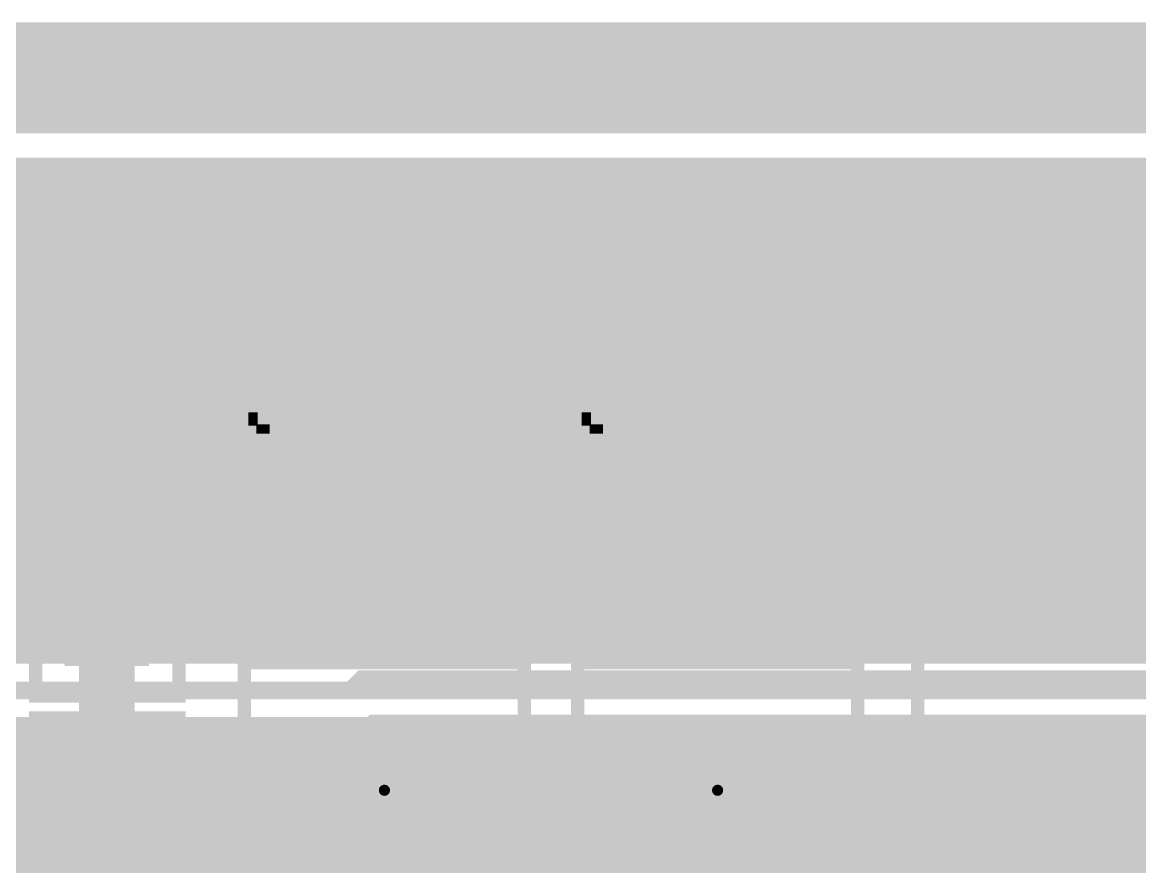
# Model space of a CAD drawing. Extents: x -1 to 119, y -42 to 51.
# Drawn here: x 63.8 to 76.58, y 41.04 to 50.7 of the extents above; entities that cross this region are included whole.
import ezdxf

# ---------------------------------------------------------------- set-up
doc = ezdxf.new("R2010")
doc.units = 0
doc.header["$MEASUREMENT"] = 0
doc.layers.get('0').update_dxf_attribs({"linetype": 'CONTINUOUS'})
for name, color, linetype in [('22-304-0_BOT', 7, 'CONTINUOUS'), ('22-304-0_DRD', 7, 'CONTINUOUS'), ('22-304-0_GND', 6, 'CONTINUOUS'), ('22-304-0_IN1', 4, 'CONTINUOUS'), ('22-304-0_SMT', 5, 'CONTINUOUS'), ('22-304-0_SPT', 10, 'CONTINUOUS'), ('22-304-0_SST', 14, 'CONTINUOUS'), ('22-304-0_TOP', 9, 'CONTINUOUS'), ('THRUHOLE_TAP', 11, 'CONTINUOUS')]:
    doc.layers.add(name, color=color, linetype=linetype)

# ---------------------------------------------------------------- blocks, each defined once
blk = doc.blocks.new('ROUND_60')
at = {"const_width": 0.35052}
blk.add_lwpolyline([(-0.17526, 0, 1), (0.17526, 0, 1)], format="xyb", close=True, dxfattribs=at)
blk = doc.blocks.new('ROUND_64')
at = {"const_width": 0.35052}
blk.add_lwpolyline([(-0.17526, 0, 1), (0.17526, 0, 1)], format="xyb", close=True, dxfattribs=at)
blk = doc.blocks.new('ROUND_81')
at = {"const_width": 0.0635}
blk.add_lwpolyline([(-0.03175, 0, 1), (0.03175, 0, 1)], format="xyb", close=True, dxfattribs=at)
blk = doc.blocks.new('RECTANGLE_2')
blk.add_solid([(0.4826, 0.4064), (0.4826, -0.4064), (-0.4826, 0.4064), (-0.4826, -0.4064)])
blk = doc.blocks.new('RECTANGLE_7')
blk.add_solid([(1.12522, 1.14935), (1.12522, -1.14935), (-1.12522, 1.14935), (-1.12522, -1.14935)])
blk = doc.blocks.new('RECTANGLE_43')
blk.add_solid([(2.0066, 0.8636), (2.0066, -0.8636), (-2.0066, 0.8636), (-2.0066, -0.8636)])
blk = doc.blocks.new('ROUND_87')
at = {"const_width": 0.10033}
blk.add_lwpolyline([(-0.050164, 0, 1), (0.050164, 0, 1)], format="xyb", close=True, dxfattribs=at)

msp = doc.modelspace()

# ---------------------------------------------------------------- linework, layer by layer
at = {"layer": '22-304-0_BOT'}
for points, const_width in [([(17.87398, 46.71822), (17.87398, 47.59198), (19.05, 48.768), (28.448, 48.768), (33.02, 44.196), (41.402, 44.196), (42.164, 44.958), (47.879, 44.958), (48.641, 44.196), (58.42, 44.196), (59.182, 44.958), (87.884, 44.958), (89.154, 46.228), (99.822, 46.228), (103.886, 42.164), (103.886, 39.243), (106.045, 37.084), (106.045, 34.544), (106.934, 33.655), (107.061, 33.528), (110.109, 33.528), (110.6805, 34.0995), (112.395, 34.0995)], 0.635), ([(116.967, 49.022), (29.1084, 49.022)], 0.254), ([(63.881, 49.022), (63.881, 45.6057)], 0.254), ([(64.1096, 49.022), (64.1096, 45.6057)], 0.254), ([(64.3382, 49.022), (64.3382, 45.6057)], 0.254), ([(64.5668, 49.022), (64.5668, 45.6057)], 0.254), ([(64.7954, 49.022), (64.7954, 45.6057)], 0.254), ([(65.024, 49.022), (65.024, 45.6057)], 0.254), ([(65.2526, 49.022), (65.2526, 45.6057)], 0.254), ([(65.4812, 49.022), (65.4812, 45.6057)], 0.254), ([(65.7098, 49.022), (65.7098, 45.6057)], 0.254), ([(65.9384, 49.022), (65.9384, 45.6057)], 0.254), ([(66.167, 49.022), (66.167, 45.6057)], 0.254), ([(66.3956, 49.022), (66.3956, 45.6057)], 0.254), ([(66.6242, 49.022), (66.6242, 45.6057)], 0.254), ([(66.8528, 49.022), (66.8528, 45.6057)], 0.254), ([(67.0814, 49.022), (67.0814, 45.6057)], 0.254), ([(67.31, 49.022), (67.31, 45.6057)], 0.254), ([(67.5386, 49.022), (67.5386, 45.6057)], 0.254), ([(67.7672, 49.022), (67.7672, 45.6057)], 0.254), ([(67.9958, 49.022), (67.9958, 45.6057)], 0.254), ([(68.2244, 49.022), (68.2244, 45.6057)], 0.254), ([(68.453, 49.022), (68.453, 45.6057)], 0.254), ([(68.6816, 49.022), (68.6816, 45.6057)], 0.254), ([(68.9102, 49.022), (68.9102, 45.6057)], 0.254), ([(69.1388, 49.022), (69.1388, 45.6057)], 0.254), ([(69.3674, 49.022), (69.3674, 45.6057)], 0.254), ([(69.596, 49.022), (69.596, 45.6057)], 0.254), ([(69.8246, 49.022), (69.8246, 45.6057)], 0.254), ([(70.0532, 49.022), (70.0532, 45.6057)], 0.254), ([(70.2818, 49.022), (70.2818, 45.6057)], 0.254), ([(70.5104, 49.022), (70.5104, 45.6057)], 0.254), ([(70.739, 49.022), (70.739, 45.6057)], 0.254), ([(70.9676, 49.022), (70.9676, 45.6057)], 0.254), ([(71.1962, 49.022), (71.1962, 45.6057)], 0.254), ([(71.4248, 49.022), (71.4248, 45.6057)], 0.254), ([(71.6534, 49.022), (71.6534, 45.6057)], 0.254), ([(71.882, 49.022), (71.882, 45.6057)], 0.254), ([(72.1106, 49.022), (72.1106, 45.6057)], 0.254), ([(72.3392, 49.022), (72.3392, 45.6057)], 0.254), ([(72.5678, 49.022), (72.5678, 45.6057)], 0.254), ([(72.7964, 49.022), (72.7964, 45.6057)], 0.254), ([(73.025, 49.022), (73.025, 45.6057)], 0.254), ([(73.2536, 49.022), (73.2536, 45.6057)], 0.254), ([(73.4822, 49.022), (73.4822, 45.6057)], 0.254), ([(73.7108, 49.022), (73.7108, 45.6057)], 0.254), ([(73.9394, 49.022), (73.9394, 45.6057)], 0.254), ([(74.168, 49.022), (74.168, 45.6057)], 0.254), ([(74.3966, 49.022), (74.3966, 45.6057)], 0.254), ([(74.6252, 49.022), (74.6252, 45.6057)], 0.254), ([(74.8538, 49.022), (74.8538, 45.6057)], 0.254), ([(75.0824, 49.022), (75.0824, 45.6057)], 0.254), ([(75.311, 49.022), (75.311, 45.6057)], 0.254), ([(75.5396, 49.022), (75.5396, 45.6057)], 0.254), ([(75.7682, 49.022), (75.7682, 45.6057)], 0.254), ([(75.9968, 49.022), (75.9968, 45.6057)], 0.254), ([(76.2254, 49.022), (76.2254, 45.6057)], 0.254), ([(76.454, 49.022), (76.454, 45.6057)], 0.254), ([(76.6826, 49.022), (76.6826, 45.6057)], 0.254), ([(104.3813, 48.7934), (29.337, 48.7934)], 0.254), ([(104.3813, 48.5648), (55.42534, 48.5648)], 0.254), ([(104.3813, 48.3362), (55.70728, 48.3362)], 0.254), ([(104.3813, 48.1076), (55.85968, 48.1076)], 0.254), ([(104.3813, 47.879), (55.9435, 47.879)], 0.254), ([(104.3813, 47.6504), (55.97398, 47.6504)], 0.254), ([(104.3813, 47.4218), (55.95366, 47.4218)], 0.254), ([(104.3813, 47.1932), (55.88254, 47.1932)], 0.254), ([(104.3813, 46.9646), (55.74792, 46.9646)], 0.254), ([(88.75268, 46.736), (55.50662, 46.736)], 0.254), ([(88.51646, 46.5074), (31.623, 46.5074)], 0.254), ([(88.28786, 46.2788), (31.8516, 46.2788)], 0.254), ([(88.05926, 46.0502), (32.0802, 46.0502)], 0.254), ([(87.83066, 45.8216), (32.3088, 45.8216)], 0.254), ([(87.61476, 45.6057), (59.182, 45.6057)], 0.254), ([(15.875, 44.71924), (15.875, 44.196), (17.018, 43.053), (87.249, 43.053), (89.281, 45.085), (97.917, 45.085), (100.965, 42.037), (100.965, 39.116)], 0.2032), ([(87.80526, 44.2214), (59.3598, 44.2214)], 0.254), ([(87.884, 44.3103), (59.4487, 44.3103)], 0.254), ([(63.881, 44.3103), (63.881, 43.4848)], 0.254), ([(64.1096, 44.3103), (64.1096, 43.4848)], 0.254), ([(64.3382, 44.3103), (64.3382, 43.4848)], 0.254), ([(64.5668, 44.3103), (64.5668, 43.4848)], 0.254), ([(64.7954, 44.3103), (64.7954, 43.4848)], 0.254), ([(65.024, 44.3103), (65.024, 43.4848)], 0.254), ([(65.2526, 44.3103), (65.2526, 43.4848)], 0.254), ([(65.4812, 44.3103), (65.4812, 43.4848)], 0.254), ([(65.7098, 44.3103), (65.7098, 43.4848)], 0.254), ([(65.9384, 44.3103), (65.9384, 43.4848)], 0.254), ([(66.167, 44.3103), (66.167, 43.4848)], 0.254), ([(66.3956, 44.3103), (66.3956, 43.4848)], 0.254), ([(66.6242, 44.3103), (66.6242, 43.4848)], 0.254), ([(66.8528, 44.3103), (66.8528, 43.4848)], 0.254), ([(67.0814, 44.3103), (67.0814, 43.4848)], 0.254), ([(67.31, 44.3103), (67.31, 43.4848)], 0.254), ([(67.5386, 44.3103), (67.5386, 43.4848)], 0.254), ([(67.7672, 44.3103), (67.7672, 43.4848)], 0.254), ([(67.9958, 44.3103), (67.9958, 43.4848)], 0.254), ([(68.2244, 44.3103), (68.2244, 43.4848)], 0.254), ([(68.453, 44.3103), (68.453, 43.4848)], 0.254), ([(68.6816, 44.3103), (68.6816, 43.4848)], 0.254), ([(68.9102, 44.3103), (68.9102, 43.4848)], 0.254), ([(69.1388, 44.3103), (69.1388, 43.4848)], 0.254), ([(69.3674, 44.3103), (69.3674, 43.4848)], 0.254), ([(69.596, 44.3103), (69.596, 43.4848)], 0.254), ([(69.8246, 44.3103), (69.8246, 43.4848)], 0.254), ([(70.0532, 44.3103), (70.0532, 43.4848)], 0.254), ([(70.2818, 44.3103), (70.2818, 43.4848)], 0.254), ([(70.5104, 44.3103), (70.5104, 43.4848)], 0.254), ([(70.739, 44.3103), (70.739, 43.4848)], 0.254), ([(70.9676, 44.3103), (70.9676, 43.4848)], 0.254), ([(71.1962, 44.3103), (71.1962, 43.4848)], 0.254), ([(71.4248, 44.3103), (71.4248, 43.4848)], 0.254), ([(71.6534, 44.3103), (71.6534, 43.4848)], 0.254), ([(71.882, 44.3103), (71.882, 43.4848)], 0.254), ([(72.1106, 44.3103), (72.1106, 43.4848)], 0.254), ([(72.3392, 44.3103), (72.3392, 43.4848)], 0.254), ([(72.5678, 44.3103), (72.5678, 43.4848)], 0.254), ([(72.7964, 44.3103), (72.7964, 43.4848)], 0.254), ([(73.025, 44.3103), (73.025, 43.4848)], 0.254), ([(73.2536, 44.3103), (73.2536, 43.4848)], 0.254), ([(73.4822, 44.3103), (73.4822, 43.4848)], 0.254), ([(73.7108, 44.3103), (73.7108, 43.4848)], 0.254), ([(73.9394, 44.3103), (73.9394, 43.4848)], 0.254), ([(74.168, 44.3103), (74.168, 43.4848)], 0.254), ([(74.3966, 44.3103), (74.3966, 43.4848)], 0.254), ([(74.6252, 44.3103), (74.6252, 43.4848)], 0.254), ([(74.8538, 44.3103), (74.8538, 43.4848)], 0.254), ([(75.0824, 44.3103), (75.0824, 43.4848)], 0.254), ([(75.311, 44.3103), (75.311, 43.4848)], 0.254), ([(75.5396, 44.3103), (75.5396, 43.4848)], 0.254), ([(75.7682, 44.3103), (75.7682, 43.4848)], 0.254), ([(75.9968, 44.3103), (75.9968, 43.4848)], 0.254), ([(76.2254, 44.3103), (76.2254, 43.4848)], 0.254), ([(76.454, 44.3103), (76.454, 43.4848)], 0.254), ([(76.6826, 44.3103), (76.6826, 43.4848)], 0.254), ([(87.57666, 43.9928), (59.1312, 43.9928)], 0.254), ([(87.34806, 43.7642), (58.9026, 43.7642)], 0.254), ([(87.11946, 43.5356), (17.145, 43.5356)], 0.254), ([(87.06866, 43.4848), (17.1958, 43.4848)], 0.254), ([(89.7382, 42.6212), (14.1097, 42.6212)], 0.254), ([(87.249, 42.6212), (17.018, 42.6212)], 0.254), ([(63.881, 42.6212), (63.881, 18.4277)], 0.254), ([(64.1096, 42.6212), (64.1096, 18.4277)], 0.254), ([(64.3382, 42.6212), (64.3382, 18.4277)], 0.254), ([(64.5668, 42.6212), (64.5668, 18.4277)], 0.254), ([(64.7954, 42.6212), (64.7954, 18.4277)], 0.254), ([(65.024, 42.6212), (65.024, 18.4277)], 0.254), ([(65.2526, 42.6212), (65.2526, 18.4277)], 0.254), ([(65.4812, 42.6212), (65.4812, 18.4277)], 0.254), ([(65.7098, 42.6212), (65.7098, 18.4277)], 0.254), ([(65.9384, 42.6212), (65.9384, 18.4277)], 0.254), ([(66.167, 42.6212), (66.167, 18.4277)], 0.254), ([(66.3956, 42.6212), (66.3956, 18.42008)], 0.254), ([(66.6242, 42.6212), (66.6242, 18.33626)], 0.254), ([(66.8528, 42.6212), (66.8528, 18.1356)], 0.254), ([(67.0814, 42.6212), (67.0814, 17.907)], 0.254), ([(67.31, 42.6212), (67.31, 17.6784)], 0.254), ([(67.5386, 42.6212), (67.5386, 17.4498)], 0.254), ([(67.7672, 42.6212), (67.7672, 31.20136)], 0.254), ([(67.9958, 42.6212), (67.9958, 31.31058)], 0.254), ([(68.2244, 42.6212), (68.2244, 31.3182)], 0.254), ([(68.453, 42.6212), (68.453, 31.3182)], 0.254), ([(68.6816, 42.6212), (68.6816, 31.3182)], 0.254), ([(68.9102, 42.6212), (68.9102, 31.3182)], 0.254), ([(69.1388, 42.6212), (69.1388, 31.3182)], 0.254), ([(69.3674, 42.6212), (69.3674, 31.3182)], 0.254), ([(69.596, 42.6212), (69.596, 31.3182)], 0.254), ([(69.8246, 42.6212), (69.8246, 31.3182)], 0.254), ([(70.0532, 42.6212), (70.0532, 31.3182)], 0.254), ([(70.2818, 42.6212), (70.2818, 31.3182)], 0.254), ([(70.5104, 42.6212), (70.5104, 31.3182)], 0.254), ([(70.739, 42.6212), (70.739, 31.3182)], 0.254), ([(70.9676, 42.6212), (70.9676, 31.3182)], 0.254), ([(71.1962, 42.6212), (71.1962, 31.3182)], 0.254), ([(71.4248, 42.6212), (71.4248, 31.3182)], 0.254), ([(71.6534, 42.6212), (71.6534, 31.3182)], 0.254), ([(71.882, 42.6212), (71.882, 31.3182)], 0.254), ([(72.1106, 42.6212), (72.1106, 31.3182)], 0.254), ([(72.3392, 42.6212), (72.3392, 32.64408)], 0.254), ([(72.5678, 42.6212), (72.5678, 33.1724)], 0.254), ([(72.7964, 42.6212), (72.7964, 33.41624)], 0.254), ([(73.025, 42.6212), (73.025, 33.57118)], 0.254), ([(73.2536, 42.6212), (73.2536, 33.6677)], 0.254), ([(73.4822, 42.6212), (73.4822, 33.7185)], 0.254), ([(73.7108, 42.6212), (73.7108, 33.72866)], 0.254), ([(73.9394, 42.6212), (73.9394, 33.70072)], 0.254), ([(74.168, 42.6212), (74.168, 33.63214)], 0.254), ([(74.3966, 42.6212), (74.3966, 33.51022)], 0.254), ([(74.6252, 42.6212), (74.6252, 33.32226)], 0.254), ([(74.8538, 42.6212), (74.8538, 33.0073)], 0.254), ([(75.0824, 42.6212), (75.0824, 33.1343)], 0.254), ([(75.311, 42.6212), (75.311, 33.39592)], 0.254), ([(75.5396, 42.6212), (75.5396, 33.55848)], 0.254), ([(75.7682, 42.6212), (75.7682, 33.66008)], 0.254), ([(75.9968, 42.6212), (75.9968, 33.71596)], 0.254), ([(76.2254, 42.6212), (76.2254, 33.7312)], 0.254), ([(76.454, 42.6212), (76.454, 33.7058)], 0.254), ([(76.6826, 42.6212), (76.6826, 33.6423)], 0.254), ([(89.7382, 42.3926), (14.14018, 42.3926)], 0.254), ([(89.7382, 42.164), (14.09192, 42.164)], 0.254), ([(89.7382, 41.9354), (57.57164, 41.9354)], 0.254), ([(89.7382, 41.7068), (57.75706, 41.7068)], 0.254), ([(89.7382, 41.4782), (57.82564, 41.4782)], 0.254), ([(89.7382, 41.2496), (57.81294, 41.2496)], 0.254), ([(89.7382, 41.021), (57.71388, 41.021)], 0.254)]:
    msp.add_lwpolyline(points, dxfattribs=dict(at, const_width=const_width))
at = {"layer": '22-304-0_DRD'}
for points, const_width in [([(117.99062, 0), (0, 0), (0, 50.06086), (117.99062, 50.06086), (117.99062, 0)], 1.27), ([(67.31, 42.545), (67.31, 41.275)], 0.254), ([(68.58, 42.545), (67.31, 42.545)], 0.254), ([(68.58, 42.545), (67.31, 41.275)], 0.254), ([(68.58, 41.275), (67.31, 42.545)], 0.254), ([(67.31, 42.545), (67.31, 41.275)], 0.254), ([(68.58, 42.545), (67.31, 42.545)], 0.254), ([(68.58, 42.545), (67.31, 41.275)], 0.254), ([(68.58, 41.275), (67.31, 42.545)], 0.254), ([(68.58, 41.275), (68.58, 42.545)], 0.254), ([(68.58, 41.275), (68.58, 42.545)], 0.254), ([(71.12, 42.545), (71.12, 41.275)], 0.254), ([(72.39, 42.545), (71.12, 42.545)], 0.254), ([(72.39, 42.545), (71.12, 41.275)], 0.254), ([(72.39, 41.275), (71.12, 42.545)], 0.254), ([(71.12, 42.545), (71.12, 41.275)], 0.254), ([(72.39, 42.545), (71.12, 42.545)], 0.254), ([(72.39, 42.545), (71.12, 41.275)], 0.254), ([(72.39, 41.275), (71.12, 42.545)], 0.254), ([(72.39, 41.275), (72.39, 42.545)], 0.254), ([(72.39, 41.275), (72.39, 42.545)], 0.254), ([(67.31, 41.275), (68.58, 41.275)], 0.254), ([(67.31, 41.275), (68.58, 41.275)], 0.254), ([(71.12, 41.275), (72.39, 41.275)], 0.254), ([(71.12, 41.275), (72.39, 41.275)], 0.254)]:
    msp.add_lwpolyline(points, dxfattribs=dict(at, const_width=const_width))
at = {"layer": '22-304-0_GND', "const_width": 1.27}
msp.add_lwpolyline([(117.99062, 0), (0, 0), (0, 50.06086), (117.99062, 50.06086), (117.99062, 0)], dxfattribs=at)
at = {"layer": '22-304-0_IN1'}
for points, const_width in [([(104.58196, 49.022), (14.72692, 49.022)], 0.254), ([(63.8302, 49.022), (63.8302, 43.4848)], 0.254), ([(64.0588, 49.022), (64.0588, 43.4848)], 0.254), ([(64.2874, 49.022), (64.2874, 43.4848)], 0.254), ([(64.516, 49.022), (64.516, 43.4848)], 0.254), ([(64.7446, 49.022), (64.7446, 43.4848)], 0.254), ([(64.9732, 49.022), (64.9732, 43.4848)], 0.254), ([(65.2018, 49.022), (65.2018, 43.4848)], 0.254), ([(65.4304, 49.022), (65.4304, 43.4848)], 0.254), ([(65.659, 49.022), (65.659, 43.4848)], 0.254), ([(65.8876, 49.022), (65.8876, 43.4848)], 0.254), ([(66.1162, 49.022), (66.1162, 43.4848)], 0.254), ([(66.3448, 49.022), (66.3448, 43.4848)], 0.254), ([(66.5734, 49.022), (66.5734, 43.4848)], 0.254), ([(66.802, 49.022), (66.802, 43.4848)], 0.254), ([(67.0306, 49.022), (67.0306, 43.4848)], 0.254), ([(67.2592, 49.022), (67.2592, 43.4848)], 0.254), ([(67.4878, 49.022), (67.4878, 43.561)], 0.254), ([(67.7164, 49.022), (67.7164, 43.6118)], 0.254), ([(67.945, 49.022), (67.945, 43.6118)], 0.254), ([(68.1736, 49.022), (68.1736, 43.6118)], 0.254), ([(68.4022, 49.022), (68.4022, 43.6118)], 0.254), ([(68.6308, 49.022), (68.6308, 43.6118)], 0.254), ([(68.8594, 49.022), (68.8594, 43.6118)], 0.254), ([(69.088, 49.022), (69.088, 43.6118)], 0.254), ([(69.3166, 49.022), (69.3166, 43.6118)], 0.254), ([(69.5452, 49.022), (69.5452, 43.6118)], 0.254), ([(69.7738, 49.022), (69.7738, 43.6118)], 0.254), ([(70.0024, 49.022), (70.0024, 43.6118)], 0.254), ([(70.231, 49.022), (70.231, 43.6118)], 0.254), ([(70.4596, 49.022), (70.4596, 43.6118)], 0.254), ([(70.6882, 49.022), (70.6882, 43.6118)], 0.254), ([(70.9168, 49.022), (70.9168, 43.6118)], 0.254), ([(71.1454, 49.022), (71.1454, 43.6118)], 0.254), ([(71.374, 49.022), (71.374, 43.6118)], 0.254), ([(71.6026, 49.022), (71.6026, 43.6118)], 0.254), ([(71.8312, 49.022), (71.8312, 43.6118)], 0.254), ([(72.0598, 49.022), (72.0598, 43.6118)], 0.254), ([(72.2884, 49.022), (72.2884, 43.6118)], 0.254), ([(72.517, 49.022), (72.517, 43.6118)], 0.254), ([(72.7456, 49.022), (72.7456, 43.6118)], 0.254), ([(72.9742, 49.022), (72.9742, 43.6118)], 0.254), ([(73.2028, 49.022), (73.2028, 43.6118)], 0.254), ([(73.4314, 49.022), (73.4314, 43.6118)], 0.254), ([(73.66, 49.022), (73.66, 43.6118)], 0.254), ([(73.8886, 49.022), (73.8886, 43.6118)], 0.254), ([(74.1172, 49.022), (74.1172, 43.6118)], 0.254), ([(74.3458, 49.022), (74.3458, 43.6118)], 0.254), ([(74.5744, 49.022), (74.5744, 43.6118)], 0.254), ([(74.803, 49.022), (74.803, 43.6118)], 0.254), ([(75.0316, 49.022), (75.0316, 43.6118)], 0.254), ([(75.2602, 49.022), (75.2602, 43.6118)], 0.254), ([(75.4888, 49.022), (75.4888, 43.6118)], 0.254), ([(75.7174, 49.022), (75.7174, 43.6118)], 0.254), ([(75.946, 49.022), (75.946, 43.6118)], 0.254), ([(76.1746, 49.022), (76.1746, 43.6118)], 0.254), ([(76.4032, 49.022), (76.4032, 43.6118)], 0.254), ([(76.6318, 49.022), (76.6318, 43.6118)], 0.254), ([(104.58196, 48.8188), (14.77518, 48.8188)], 0.254), ([(104.58196, 48.5902), (55.37708, 48.5902)], 0.254), ([(88.59774, 48.3616), (55.68442, 48.3616)], 0.254), ([(88.33612, 48.133), (55.84698, 48.133)], 0.254), ([(88.23706, 47.9044), (55.93588, 47.9044)], 0.254), ([(88.22436, 47.6758), (55.97144, 47.6758)], 0.254), ([(88.29294, 47.4472), (59.81192, 47.4472)], 0.254), ([(82.70494, 47.2186), (59.94908, 47.2186)], 0.254), ([(82.55508, 46.99), (59.98972, 46.99)], 0.254), ([(82.50428, 46.7614), (59.94908, 46.7614)], 0.254), ([(82.53476, 46.5328), (59.81192, 46.5328)], 0.254), ([(82.65922, 46.3042), (20.89658, 46.3042)], 0.254), ([(83.02244, 46.0756), (54.45252, 46.0756)], 0.254), ([(111.0996, 45.847), (54.60492, 45.847)], 0.254), ([(99.27336, 45.6184), (54.65318, 45.6184)], 0.254), ([(99.08794, 45.3898), (54.6227, 45.3898)], 0.254), ([(99.01936, 45.1612), (54.50078, 45.1612)], 0.254), ([(99.03206, 44.9326), (54.13502, 44.9326)], 0.254), ([(99.13112, 44.704), (29.20492, 44.704)], 0.254), ([(99.39274, 44.4754), (62.13602, 44.4754)], 0.254), ([(89.78138, 44.2468), (62.50178, 44.2468)], 0.254), ([(89.57564, 44.0182), (62.6237, 44.0182)], 0.254), ([(89.4969, 43.7896), (62.65418, 43.7896)], 0.254), ([(90.17, 43.688), (89.662, 43.18), (67.691, 43.18), (67.564, 43.053), (29.972, 43.053), (20.447, 33.528), (16.383, 33.528), (14.605, 31.75), (14.605, 28.448), (15.24, 27.813), (15.24, 25.4), (16.764, 23.876), (16.764, 17.78), (18.4912, 16.0528), (19.812, 16.0528)], 0.2032), ([(89.48166, 43.6118), (67.691, 43.6118)], 0.254), ([(67.38366, 43.4848), (62.57036, 43.4848)], 0.254), ([(67.4878, 43.561), (62.60592, 43.561)], 0.254), ([(103.632, 32.512), (103.632, 40.259), (101.219, 42.672), (67.818, 42.672), (67.691, 42.545), (30.099, 42.545), (20.574, 33.02), (18.669, 33.02), (15.748, 30.099), (15.748, 25.527), (17.272, 24.003), (17.272, 23.749), (18.288, 22.733)], 0.2032), ([(71.16064, 42.2402), (68.53936, 42.2402)], 0.254), ([(71.13524, 42.1894), (68.56476, 42.1894)], 0.254), ([(68.6308, 42.2402), (68.6308, 31.03118)], 0.254), ([(68.8594, 42.2402), (68.8594, 30.97276)], 0.254), ([(69.088, 42.2402), (69.088, 30.80512)], 0.254), ([(69.3166, 42.2402), (69.3166, 30.51302)], 0.254), ([(69.5452, 42.2402), (69.5452, 30.87878)], 0.254), ([(69.7738, 42.2402), (69.7738, 31.0007)], 0.254), ([(70.0024, 42.2402), (70.0024, 31.03118)], 0.254), ([(70.231, 42.2402), (70.231, 30.98292)], 0.254), ([(70.4596, 42.2402), (70.4596, 30.83052)], 0.254), ([(70.6882, 42.2402), (70.6882, 21.0058)], 0.254), ([(70.9168, 42.2402), (70.9168, 30.70098)], 0.254), ([(71.1454, 42.2402), (71.1454, 42.20972)], 0.254), ([(99.10064, 42.2402), (72.34936, 42.2402)], 0.254), ([(99.07524, 42.1894), (72.37476, 42.1894)], 0.254), ([(72.517, 42.2402), (72.517, 33.0962)], 0.254), ([(72.7456, 42.2402), (72.7456, 33.37306)], 0.254), ([(72.9742, 42.2402), (72.9742, 33.54324)], 0.254), ([(73.2028, 42.2402), (73.2028, 33.64992)], 0.254), ([(73.4314, 42.2402), (73.4314, 33.71088)], 0.254), ([(73.66, 42.2402), (73.66, 33.7312)], 0.254), ([(73.8886, 42.2402), (73.8886, 33.71088)], 0.254), ([(74.1172, 42.2402), (74.1172, 33.64992)], 0.254), ([(74.3458, 42.2402), (74.3458, 33.54324)], 0.254), ([(74.5744, 42.2402), (74.5744, 38.52672)], 0.254), ([(74.803, 42.2402), (74.803, 38.79088)], 0.254), ([(75.0316, 42.2402), (75.0316, 38.88994)], 0.254), ([(75.2602, 42.2402), (75.2602, 38.90264)], 0.254), ([(75.4888, 42.2402), (75.4888, 38.83406)], 0.254), ([(75.7174, 42.2402), (75.7174, 38.64864)], 0.254), ([(75.946, 42.2402), (75.946, 33.7058)], 0.254), ([(76.1746, 42.2402), (76.1746, 33.7312)], 0.254), ([(76.4032, 42.2402), (76.4032, 33.71596)], 0.254), ([(76.6318, 42.2402), (76.6318, 33.66008)], 0.254), ([(67.29476, 42.1132), (63.9572, 42.1132)], 0.254), ([(63.9572, 42.1132), (63.9572, 23.368)], 0.254), ([(64.0588, 42.1132), (64.0588, 22.9108)], 0.254), ([(64.2874, 42.1132), (64.2874, 39.84752)], 0.254), ([(64.516, 42.1132), (64.516, 39.99992)], 0.254), ([(64.7446, 42.1132), (64.7446, 40.04818)], 0.254), ([(64.9732, 42.1132), (64.9732, 40.0177)], 0.254), ([(65.2018, 42.1132), (65.2018, 39.89578)], 0.254), ([(65.4304, 42.1132), (65.4304, 39.53002)], 0.254), ([(65.659, 42.1132), (65.659, 25.32888)], 0.254), ([(65.8876, 42.1132), (65.8876, 25.42794)], 0.254), ([(66.1162, 42.1132), (66.1162, 25.44064)], 0.254), ([(66.3448, 42.1132), (66.3448, 25.37206)], 0.254), ([(66.5734, 42.1132), (66.5734, 25.18664)], 0.254), ([(66.802, 42.1132), (66.802, 22.89048)], 0.254), ([(67.0306, 42.1132), (67.0306, 22.733)], 0.254), ([(67.2592, 42.1132), (67.2592, 22.5044)], 0.254), ([(67.26682, 41.9608), (63.9572, 41.9608)], 0.254), ([(71.07682, 41.9608), (68.62318, 41.9608)], 0.254), ([(99.01682, 41.9608), (72.43318, 41.9608)], 0.254), ([(67.28714, 41.7322), (63.9572, 41.7322)], 0.254), ([(71.09714, 41.7322), (68.60032, 41.7322)], 0.254), ([(99.03714, 41.7322), (72.41032, 41.7322)], 0.254), ([(71.1454, 41.60774), (71.1454, 30.93212)], 0.254), ([(67.3989, 41.5036), (63.9572, 41.5036)], 0.254), ([(67.4878, 41.40708), (67.4878, 22.2758)], 0.254), ([(68.4022, 41.40708), (68.4022, 31.00832)], 0.254), ([(71.2089, 41.5036), (68.48856, 41.5036)], 0.254), ([(72.2884, 41.48836), (72.2884, 28.87218)], 0.254), ([(99.1489, 41.5036), (72.29856, 41.5036)], 0.254), ([(67.70116, 41.275), (63.9572, 41.275)], 0.254), ([(67.7164, 41.26992), (67.7164, 22.0472)], 0.254), ([(68.1736, 41.26992), (68.1736, 30.89656)], 0.254), ([(71.51116, 41.275), (68.1863, 41.275)], 0.254), ([(71.374, 41.34612), (71.374, 31.02102)], 0.254), ([(99.45116, 41.275), (71.9963, 41.275)], 0.254), ([(72.0598, 41.30294), (72.0598, 30.73908)], 0.254), ([(67.945, 41.22928), (67.945, 30.5943)], 0.254), ([(71.6026, 41.24706), (71.6026, 31.02356)], 0.254), ([(71.8312, 41.23436), (71.8312, 30.94736)], 0.254), ([(102.23246, 41.0464), (63.9572, 41.0464)], 0.254)]:
    msp.add_lwpolyline(points, dxfattribs=dict(at, const_width=const_width))
at = {"layer": '22-304-0_IN1', "const_width": 0.254}
for points in [[(67.691, 43.6118, 0.1989132), (67.38567, 43.48533)], [(68.62572, 41.91, 0.127458), (68.54006, 42.24059)], [(68.62572, 41.91, 0.127458), (68.54006, 42.24059)], [(71.16064, 42.2402, 0.1274582), (71.07508, 41.91)], [(71.16064, 42.2402, 0.1274582), (71.07508, 41.91)], [(72.43572, 41.91, 0.127458), (72.35006, 42.24059)], [(72.43572, 41.91, 0.127458), (72.35006, 42.24059)], [(67.29476, 42.1132, 0.0758663), (67.26375, 41.91)], [(67.29476, 42.1132, 0.0758663), (67.26375, 41.91)], [(67.26428, 41.91, 0.4142136), (67.945, 41.22928)], [(67.26428, 41.91, 0.4142136), (67.945, 41.22928)], [(67.945, 41.22928, 0.4142136), (68.62572, 41.91)], [(67.945, 41.22928, 0.4142136), (68.62572, 41.91)], [(71.07428, 41.91, 0.4142136), (71.755, 41.22928)], [(71.07428, 41.91, 0.4142136), (71.755, 41.22928)], [(71.755, 41.22928, 0.4142136), (72.43572, 41.91)], [(71.755, 41.22928, 0.4142136), (72.43572, 41.91)]]:
    msp.add_lwpolyline(points, format="xyb", dxfattribs=at)
at = {"layer": '22-304-0_SST', "const_width": 0.1524}
for points in [[(64.70142, 48.59528), (64.70142, 48.23968), (64.86906, 48.1203), (65.03924, 48.1203), (65.20942, 48.23968), (65.20942, 48.59528), (64.19342, 48.59528)], [(64.70142, 48.2981), (64.19342, 48.1203)], [(66.5353, 46.97476), (65.98158, 46.97476), (66.5353, 47.7647), (66.5353, 47.96282), (66.46672, 48.16094), (66.05016, 48.16094), (65.98158, 47.96282)], [(67.4624, 46.97476), (66.90868, 46.97476), (67.4624, 47.7647), (67.4624, 47.96282), (67.39382, 48.16094), (66.97726, 48.16094), (66.90868, 47.96282)], [(68.76288, 47.17288), (68.90258, 46.97476), (69.1769, 46.97476), (69.3166, 47.17288), (69.3166, 47.371), (69.03974, 47.7647), (69.3166, 48.16094), (68.76288, 48.16094)], [(69.89826, 46.97476), (69.75856, 47.17288), (69.68998, 47.371), (69.68998, 47.7647), (69.75856, 47.96282), (69.89826, 48.16094), (70.03542, 48.16094), (70.17512, 47.96282), (70.2437, 47.7647), (70.2437, 47.371), (70.17512, 47.17288), (70.03542, 46.97476), (69.89826, 46.97476)], [(71.1708, 47.371), (70.61708, 47.371), (70.89394, 48.16094), (71.0311, 48.16094), (71.0311, 46.97476)], [(72.67956, 46.97476), (72.53986, 47.17288), (72.47128, 47.371), (72.47128, 47.7647), (72.53986, 47.96282), (72.67956, 48.16094), (72.81672, 48.16094), (72.95642, 47.96282), (73.025, 47.7647), (73.025, 47.371), (72.95642, 47.17288), (72.81672, 46.97476), (72.67956, 46.97476)], [(64.70142, 47.69866), (64.70142, 47.34306), (64.53124, 47.2821), (64.36106, 47.2821), (64.19342, 47.34306), (64.19342, 47.69866), (64.36106, 47.75708), (64.53124, 47.75708), (65.20942, 47.52086)], [(74.041, 38.6334), (80.899, 38.6334), (80.899, 47.7266), (74.041, 47.7266), (74.041, 38.6334)], [(68.3895, 47.56912), (67.83578, 47.56912)], [(72.0979, 47.56912), (71.54418, 47.56912)], [(64.70142, 46.86046), (64.70142, 46.50486), (64.53124, 46.4439), (64.36106, 46.4439), (64.19342, 46.50486), (64.19342, 46.86046), (64.36106, 46.91888), (64.53124, 46.91888), (65.20942, 46.68266)], [(66.4972, 46.15688), (66.39052, 46.15688)], [(66.421, 46.16704), (66.421, 45.92066)], [(66.55816, 46.09592), (66.55816, 45.99178)], [(70.3072, 46.15688), (70.20052, 46.15688)], [(70.231, 46.16704), (70.231, 45.92066)], [(70.36816, 46.09592), (70.36816, 45.99178)], [(66.56832, 46.01972), (66.32194, 46.01972)], [(70.37832, 46.01972), (70.13194, 46.01972)], [(65.5955, 42.9895), (65.5955, 45.9105), (63.9572, 45.9105), (63.9572, 42.9895), (65.5955, 42.9895)], [(66.64452, 45.54474), (66.3448, 45.54474), (66.3448, 39.54526), (66.64452, 39.54526)], [(69.24548, 45.54474), (69.5452, 45.54474), (69.5452, 39.54526), (69.24548, 39.54526)], [(70.45452, 45.54474), (70.1548, 45.54474), (70.1548, 39.54526), (70.45452, 39.54526)], [(73.05548, 45.54474), (73.3552, 45.54474), (73.3552, 39.54526), (73.05548, 39.54526)], [(66.3575, 43.688), (66.3575, 43.3705)], [(69.5325, 43.688), (66.3575, 43.688)], [(66.4591, 43.688), (66.4591, 43.3705)], [(66.59626, 43.688), (66.59626, 43.3705)], [(66.73342, 43.688), (66.73342, 43.3705)], [(66.87058, 43.688), (66.87058, 43.3705)], [(67.00774, 43.688), (67.00774, 43.3705)], [(67.1449, 43.688), (67.1449, 43.3705)], [(67.28206, 43.688), (67.28206, 43.3705)], [(67.41922, 43.688), (67.41922, 43.3705)], [(67.55638, 43.688), (67.55638, 43.3705)], [(67.69354, 43.688), (67.69354, 43.3705)], [(67.8307, 43.688), (67.8307, 43.3705)], [(67.96786, 43.688), (67.96786, 43.3705)], [(68.10502, 43.688), (68.10502, 43.3705)], [(68.24218, 43.688), (68.24218, 43.3705)], [(68.37934, 43.688), (68.37934, 43.3705)], [(68.5165, 43.688), (68.5165, 43.3705)], [(68.65366, 43.688), (68.65366, 43.3705)], [(68.79082, 43.688), (68.79082, 43.3705)], [(68.92798, 43.688), (68.92798, 43.3705)], [(69.06514, 43.688), (69.06514, 43.3705)], [(69.2023, 43.688), (69.2023, 43.3705)], [(69.33946, 43.688), (69.33946, 43.3705)], [(69.47662, 43.688), (69.47662, 43.3705)], [(69.5325, 43.688), (69.5325, 43.3705)], [(70.1675, 43.688), (70.1675, 43.3705)], [(73.3425, 43.688), (70.1675, 43.688)], [(70.2691, 43.688), (70.2691, 43.3705)], [(70.40626, 43.688), (70.40626, 43.3705)], [(70.54342, 43.688), (70.54342, 43.3705)], [(70.68058, 43.688), (70.68058, 43.3705)], [(70.81774, 43.688), (70.81774, 43.3705)], [(70.9549, 43.688), (70.9549, 43.3705)], [(71.09206, 43.688), (71.09206, 43.3705)], [(71.22922, 43.688), (71.22922, 43.3705)], [(71.36638, 43.688), (71.36638, 43.3705)], [(71.50354, 43.688), (71.50354, 43.3705)], [(71.6407, 43.688), (71.6407, 43.3705)], [(71.77786, 43.688), (71.77786, 43.3705)], [(71.91502, 43.688), (71.91502, 43.3705)], [(72.05218, 43.688), (72.05218, 43.3705)], [(72.18934, 43.688), (72.18934, 43.3705)], [(72.3265, 43.688), (72.3265, 43.3705)], [(72.46366, 43.688), (72.46366, 43.3705)], [(72.60082, 43.688), (72.60082, 43.3705)], [(72.73798, 43.688), (72.73798, 43.3705)], [(72.87514, 43.688), (72.87514, 43.3705)], [(73.0123, 43.688), (73.0123, 43.3705)], [(73.14946, 43.688), (73.14946, 43.3705)], [(73.28662, 43.688), (73.28662, 43.3705)], [(73.3425, 43.688), (73.3425, 43.3705)], [(69.5325, 43.60926), (66.3575, 43.60926)], [(73.3425, 43.60926), (70.1675, 43.60926)], [(69.5325, 43.4721), (66.3575, 43.4721)], [(69.5325, 43.3705), (66.3575, 43.3705)], [(73.3425, 43.4721), (70.1675, 43.4721)], [(73.3425, 43.3705), (70.1675, 43.3705)], [(65.5955, 39.8145), (65.5955, 42.7355), (63.9572, 42.7355), (63.9572, 39.8145), (65.5955, 39.8145)]]:
    msp.add_lwpolyline(points, dxfattribs=at)
for points in [[(66.44386, 46.16958, 0.4142136), (66.3194, 46.04512)], [(66.57086, 46.04512, 0.4142136), (66.44386, 46.17212)], [(70.25386, 46.16958, 0.4142136), (70.1294, 46.04512)], [(70.38086, 46.04512, 0.4142136), (70.25386, 46.17212)], [(66.3194, 46.04512, 0.4142136), (66.44386, 45.92066)], [(66.44386, 45.91812, 0.4142136), (66.57086, 46.04512)], [(70.1294, 46.04512, 0.4142136), (70.25386, 45.92066)], [(70.25386, 45.91812, 0.4142136), (70.38086, 46.04512)]]:
    msp.add_lwpolyline(points, format="xyb", dxfattribs=at)
at = {"layer": '22-304-0_TOP'}
for points, const_width in [([(14.097, 48.768), (14.351, 49.022), (94.488, 49.022), (95.8088, 47.7012), (95.885, 47.7012)], 0.2032), ([(66.5353, 46.97476), (65.98158, 46.97476), (66.5353, 47.7647), (66.5353, 47.96282), (66.46672, 48.16094), (66.05016, 48.16094), (65.98158, 47.96282)], 0.1524), ([(67.4624, 46.97476), (66.90868, 46.97476), (67.4624, 47.7647), (67.4624, 47.96282), (67.39382, 48.16094), (66.97726, 48.16094), (66.90868, 47.96282)], 0.1524), ([(68.76288, 47.17288), (68.90258, 46.97476), (69.1769, 46.97476), (69.3166, 47.17288), (69.3166, 47.371), (69.03974, 47.7647), (69.3166, 48.16094), (68.76288, 48.16094)], 0.1524), ([(69.89826, 46.97476), (69.75856, 47.17288), (69.68998, 47.371), (69.68998, 47.7647), (69.75856, 47.96282), (69.89826, 48.16094), (70.03542, 48.16094), (70.17512, 47.96282), (70.2437, 47.7647), (70.2437, 47.371), (70.17512, 47.17288), (70.03542, 46.97476), (69.89826, 46.97476)], 0.1524), ([(71.1708, 47.371), (70.61708, 47.371), (70.89394, 48.16094), (71.0311, 48.16094), (71.0311, 46.97476)], 0.1524), ([(72.67956, 46.97476), (72.53986, 47.17288), (72.47128, 47.371), (72.47128, 47.7647), (72.53986, 47.96282), (72.67956, 48.16094), (72.81672, 48.16094), (72.95642, 47.96282), (73.025, 47.7647), (73.025, 47.371), (72.95642, 47.17288), (72.81672, 46.97476), (72.67956, 46.97476)], 0.1524), ([(68.3895, 47.56912), (67.83578, 47.56912)], 0.1524), ([(72.0979, 47.56912), (71.54418, 47.56912)], 0.1524), ([(64.77, 45.1612), (63.5508, 45.1612), (62.611, 46.101), (62.611, 46.99)], 0.381), ([(71.755, 44.99356), (73.06056, 44.99356), (74.549, 46.482), (77.47, 46.482)], 0.635), ([(64.77, 43.7388), (65.4558, 43.7388), (66.71056, 44.99356), (67.945, 44.99356)], 0.635), ([(71.755, 44.99356), (67.945, 44.99356)], 0.635), ([(64.77, 43.7388), (64.77, 41.9862)], 0.635), ([(54.34584, 31.23946), (54.34584, 32.24784), (57.531, 35.433), (57.531, 39.751), (59.055, 41.275), (62.865, 41.275), (63.5, 41.91), (64.6938, 41.91), (64.77, 41.9862)], 0.381), ([(67.945, 40.0939), (67.945, 41.91)], 0.381), ([(67.945, 41.91), (67.945, 40.0939)], 0.381), ([(71.755, 40.0939), (71.755, 41.91)], 0.381), ([(71.755, 41.91), (71.755, 40.0939)], 0.381)]:
    msp.add_lwpolyline(points, dxfattribs=dict(at, const_width=const_width))

# ---------------------------------------------------------------- block references
at = {"layer": '22-304-0_BOT'}
for name, p in [('ROUND_60', (67.945, 41.91)), ('ROUND_64', (71.755, 41.91))]:
    msp.add_blockref(name, p, dxfattribs=at)
at = {"layer": '22-304-0_GND'}
for p in [(67.945, 41.91), (71.755, 41.91)]:
    msp.add_blockref('ROUND_81', p, dxfattribs=at)
at = {"layer": '22-304-0_IN1'}
for name, p in [('ROUND_60', (67.945, 41.91)), ('ROUND_64', (71.755, 41.91))]:
    msp.add_blockref(name, p, dxfattribs=at)
at = {"layer": '22-304-0_SMT'}
for name, p in [('RECTANGLE_43', (77.47, 46.482)), ('RECTANGLE_7', (67.945, 44.99356)), ('RECTANGLE_7', (71.755, 44.99356)), ('RECTANGLE_2', (64.77, 45.1612)), ('RECTANGLE_2', (64.77, 43.7388)), ('RECTANGLE_2', (64.77, 41.9862)), ('RECTANGLE_7', (67.945, 40.0939)), ('RECTANGLE_7', (71.755, 40.0939))]:
    msp.add_blockref(name, p, dxfattribs=at)
at = {"layer": '22-304-0_SPT'}
for name, p in [('RECTANGLE_43', (77.47, 46.482)), ('RECTANGLE_7', (67.945, 44.99356)), ('RECTANGLE_7', (71.755, 44.99356)), ('RECTANGLE_2', (64.77, 45.1612)), ('RECTANGLE_2', (64.77, 43.7388)), ('RECTANGLE_2', (64.77, 41.9862)), ('RECTANGLE_7', (67.945, 40.0939)), ('RECTANGLE_7', (71.755, 40.0939))]:
    msp.add_blockref(name, p, dxfattribs=at)
at = {"layer": '22-304-0_TOP'}
for name, p in [('RECTANGLE_43', (77.47, 46.482)), ('RECTANGLE_7', (67.945, 44.99356)), ('RECTANGLE_7', (71.755, 44.99356)), ('RECTANGLE_2', (64.77, 45.1612)), ('RECTANGLE_2', (64.77, 43.7388)), ('RECTANGLE_2', (64.77, 41.9862)), ('ROUND_60', (67.945, 41.91)), ('ROUND_60', (71.755, 41.91)), ('RECTANGLE_7', (67.945, 40.0939)), ('RECTANGLE_7', (71.755, 40.0939))]:
    msp.add_blockref(name, p, dxfattribs=at)
at = {"layer": 'THRUHOLE_TAP'}
for p in [(67.945, 41.91), (71.755, 41.91)]:
    msp.add_blockref('ROUND_87', p, dxfattribs=at)

doc.saveas('drawing.dxf')
